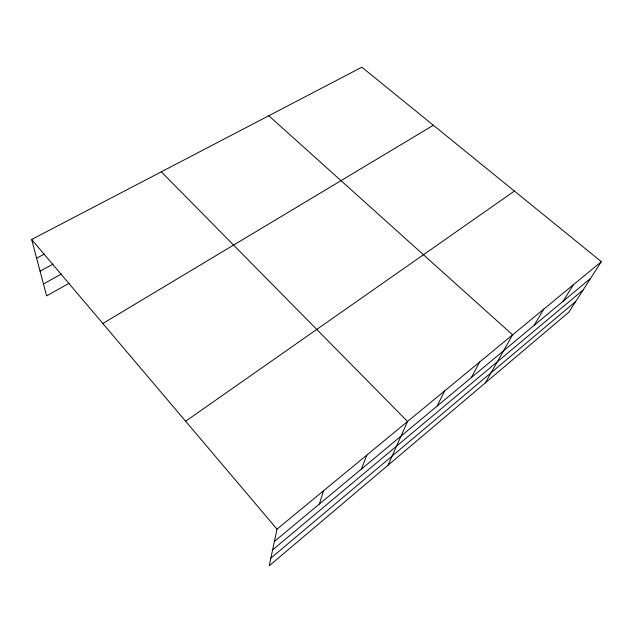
<?xml version="1.0" encoding="UTF-8"?>
<svg xmlns="http://www.w3.org/2000/svg" width="633" height="633" viewBox="0 0 633 633"><rect width="100%" height="100%" fill="white"/><g stroke="black" fill="none" stroke-linecap="round" stroke-linejoin="round"><path stroke-width="0.95" d="M601.35 261.666L277.017 529.141L269.223 565.807L568.79 312.219L601.35 261.666L361.854 67.193L31.65 239.48L46.62 295.896L69.029 283.315M319.356 504.05L323.463 490.836M361.483 469.006L366.879 455.032M388.013 465.247L407.557 421.483L161.32 171.828M437.174 406.022L444.651 390.893M471.292 377.64L479.608 362.06M485.345 382.862L512.603 334.849L268.796 115.744M534.102 325.378L543.802 309.126M563.077 301.268L573.34 284.763M270.845 558.164L575.714 301.482M272.601 549.903L583.112 289.985M274.398 541.46L590.589 278.378M185.611 421.238L514.407 191.071M102.831 323.51L433.36 125.263M43.455 283.972L61.575 273.954M40.061 271.177L53.03 264.119M36.619 258.217L44.429 254.039M31.65 239.48L277.017 529.141"/></g></svg>
